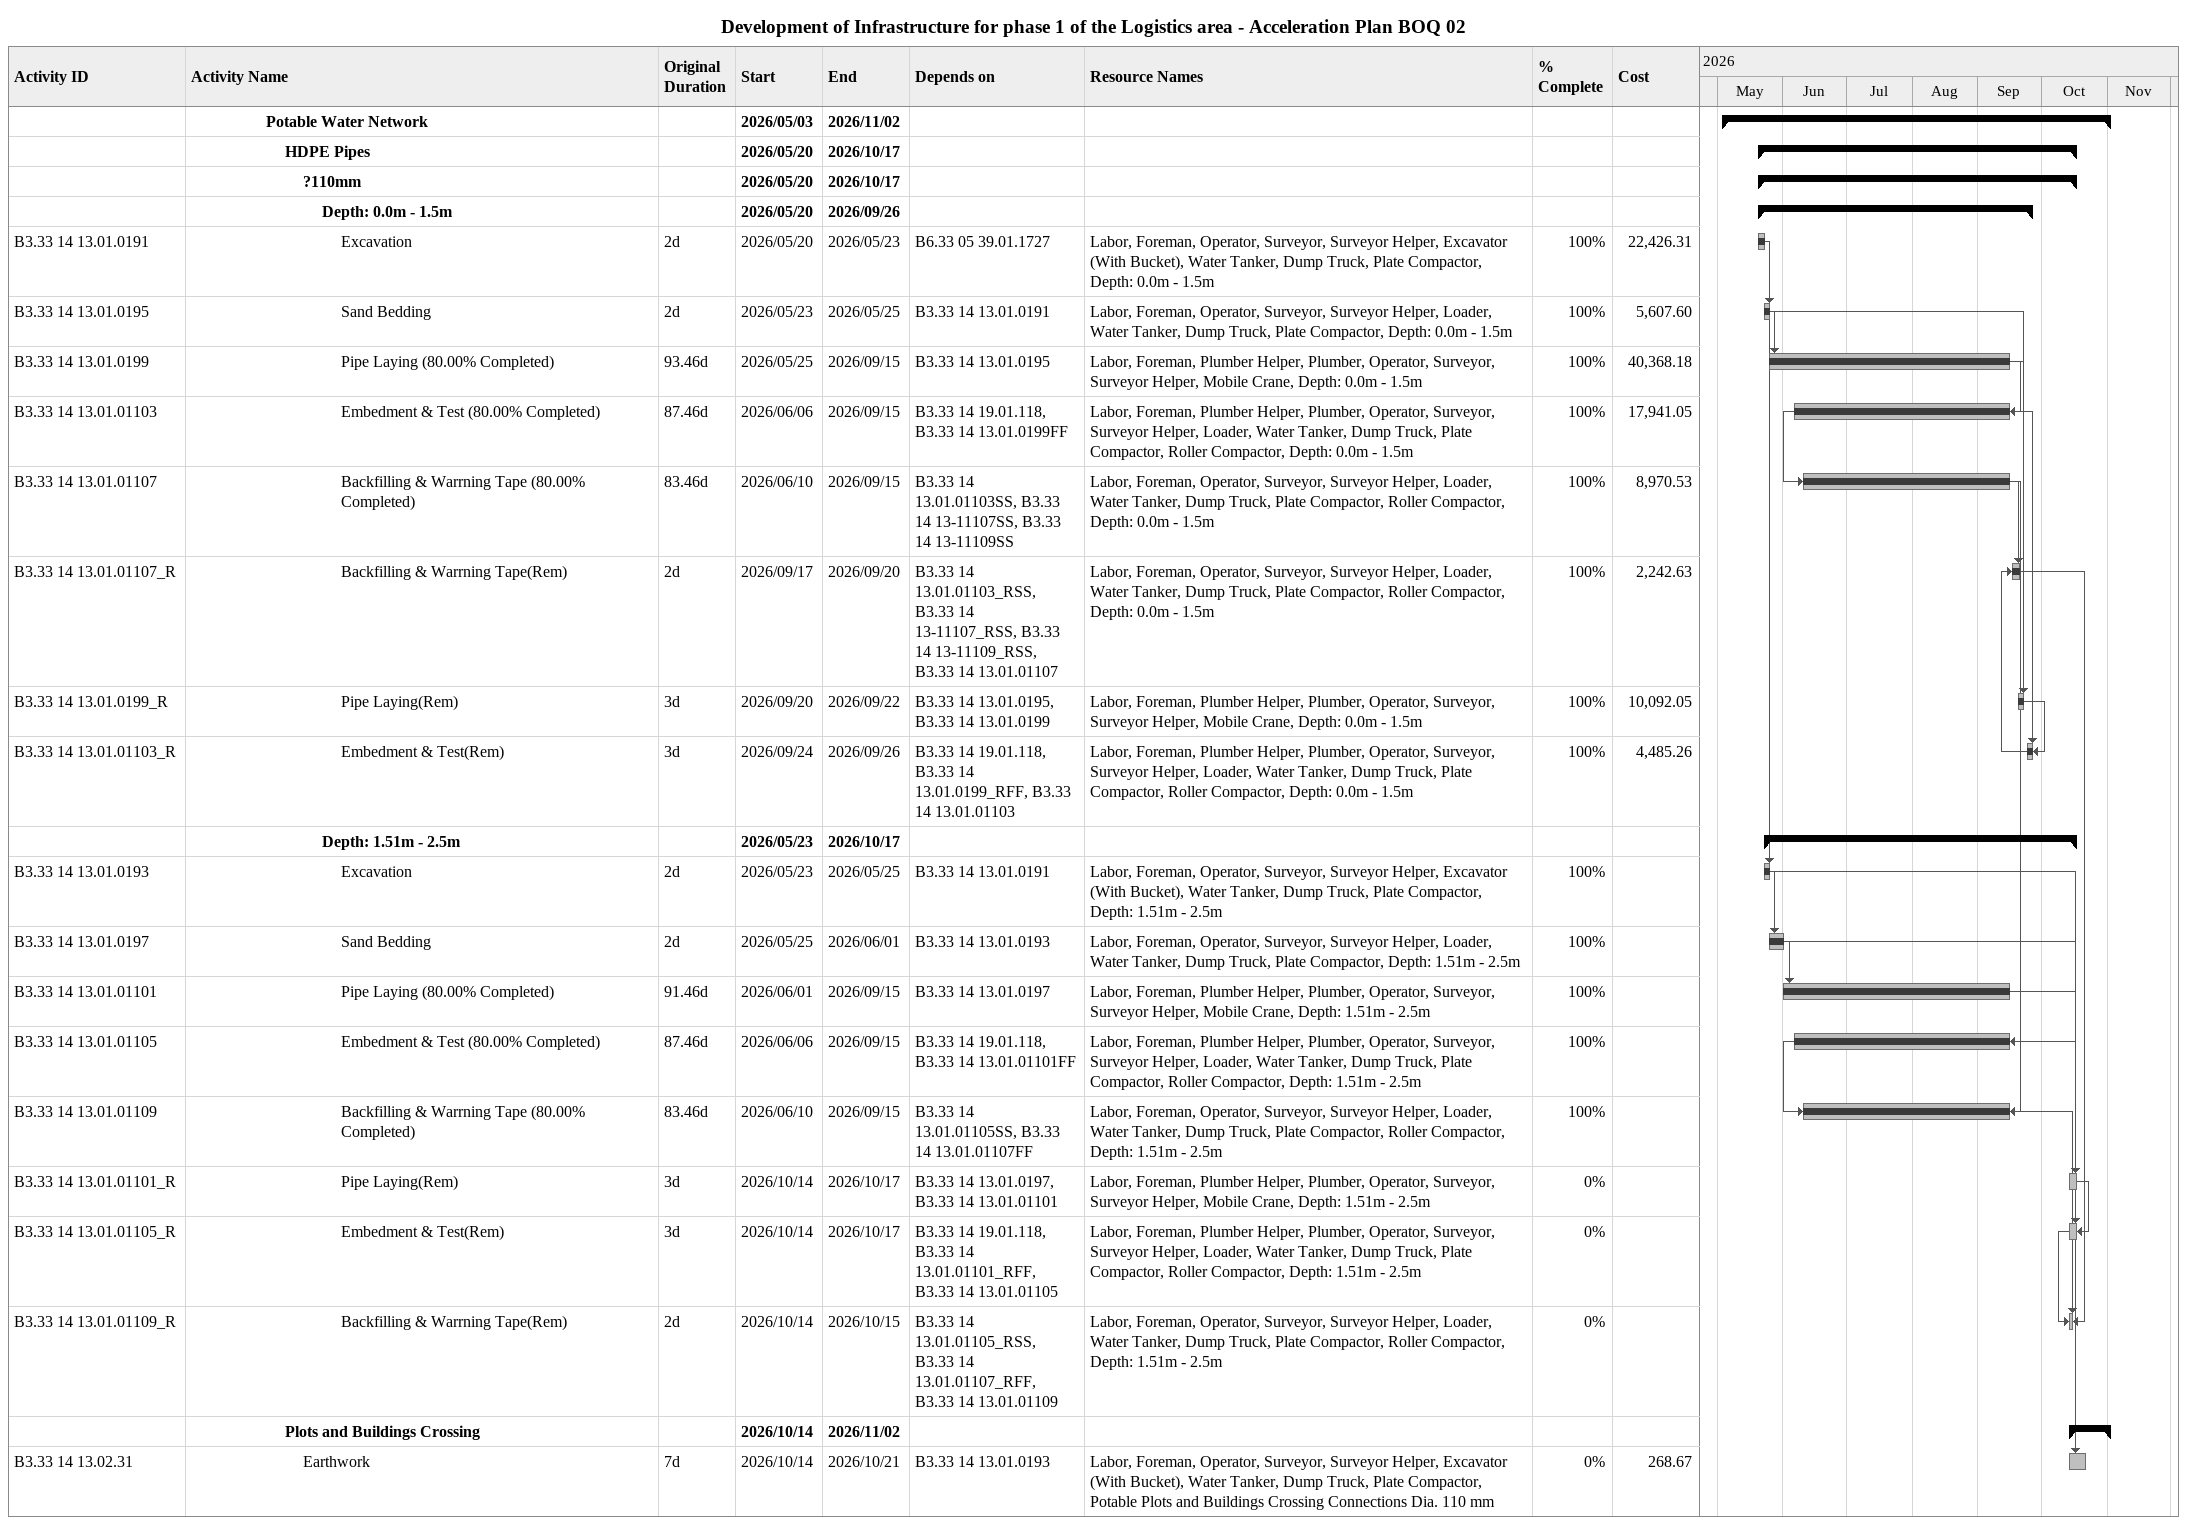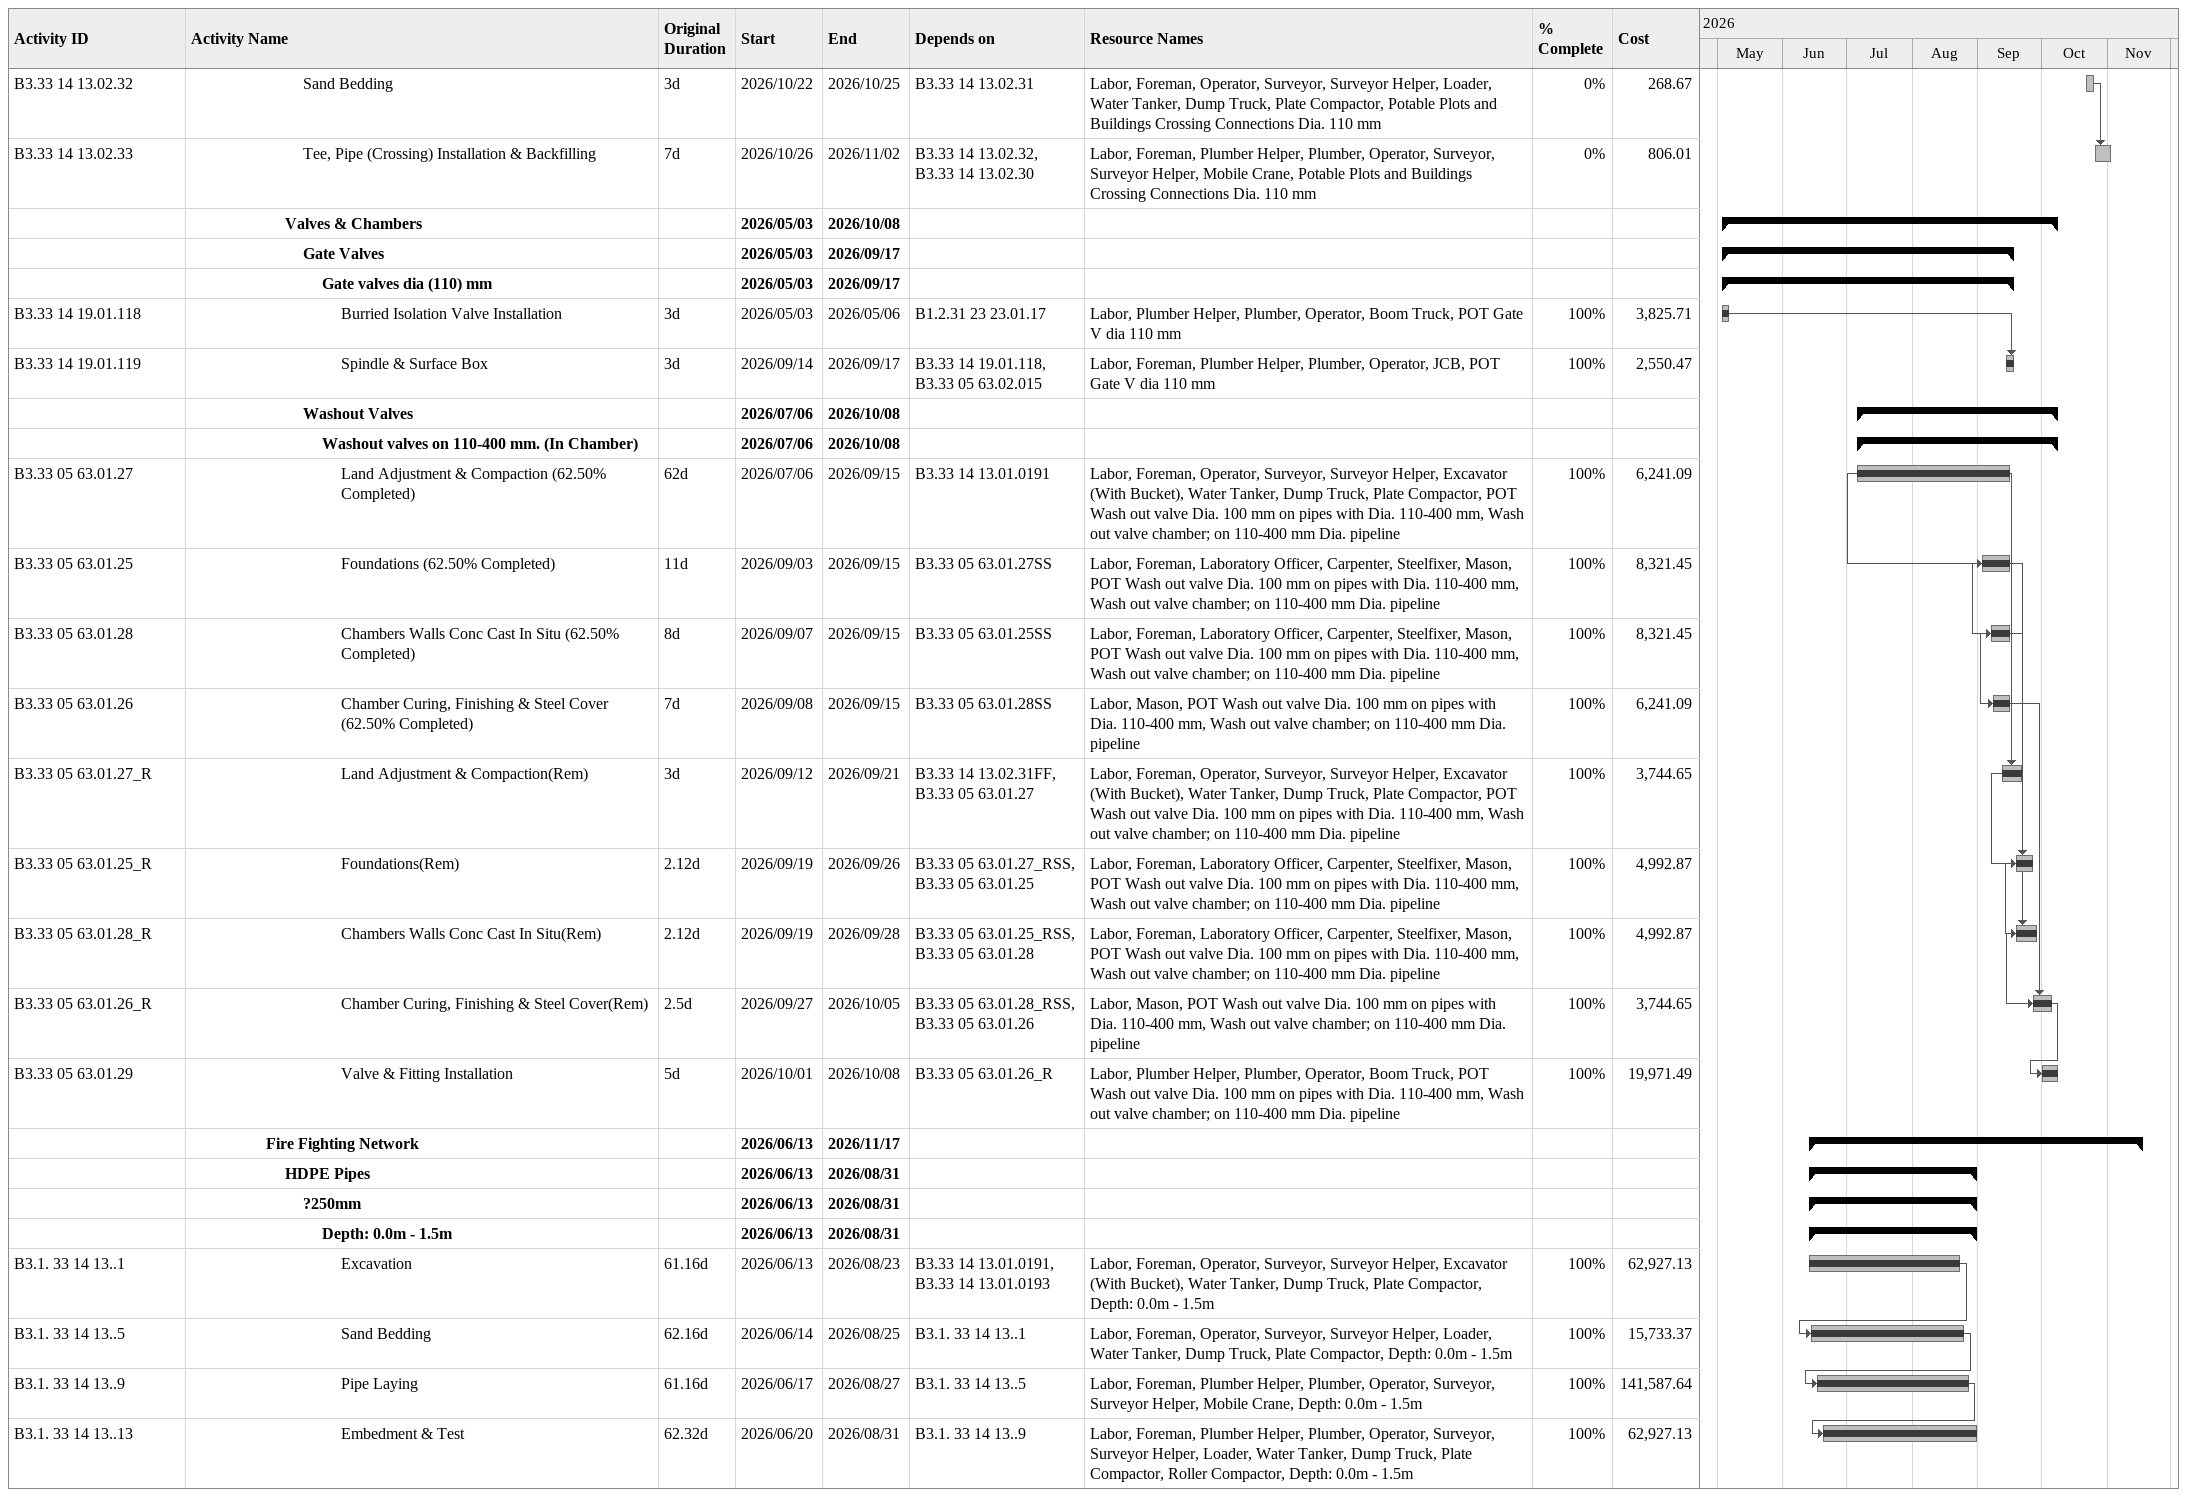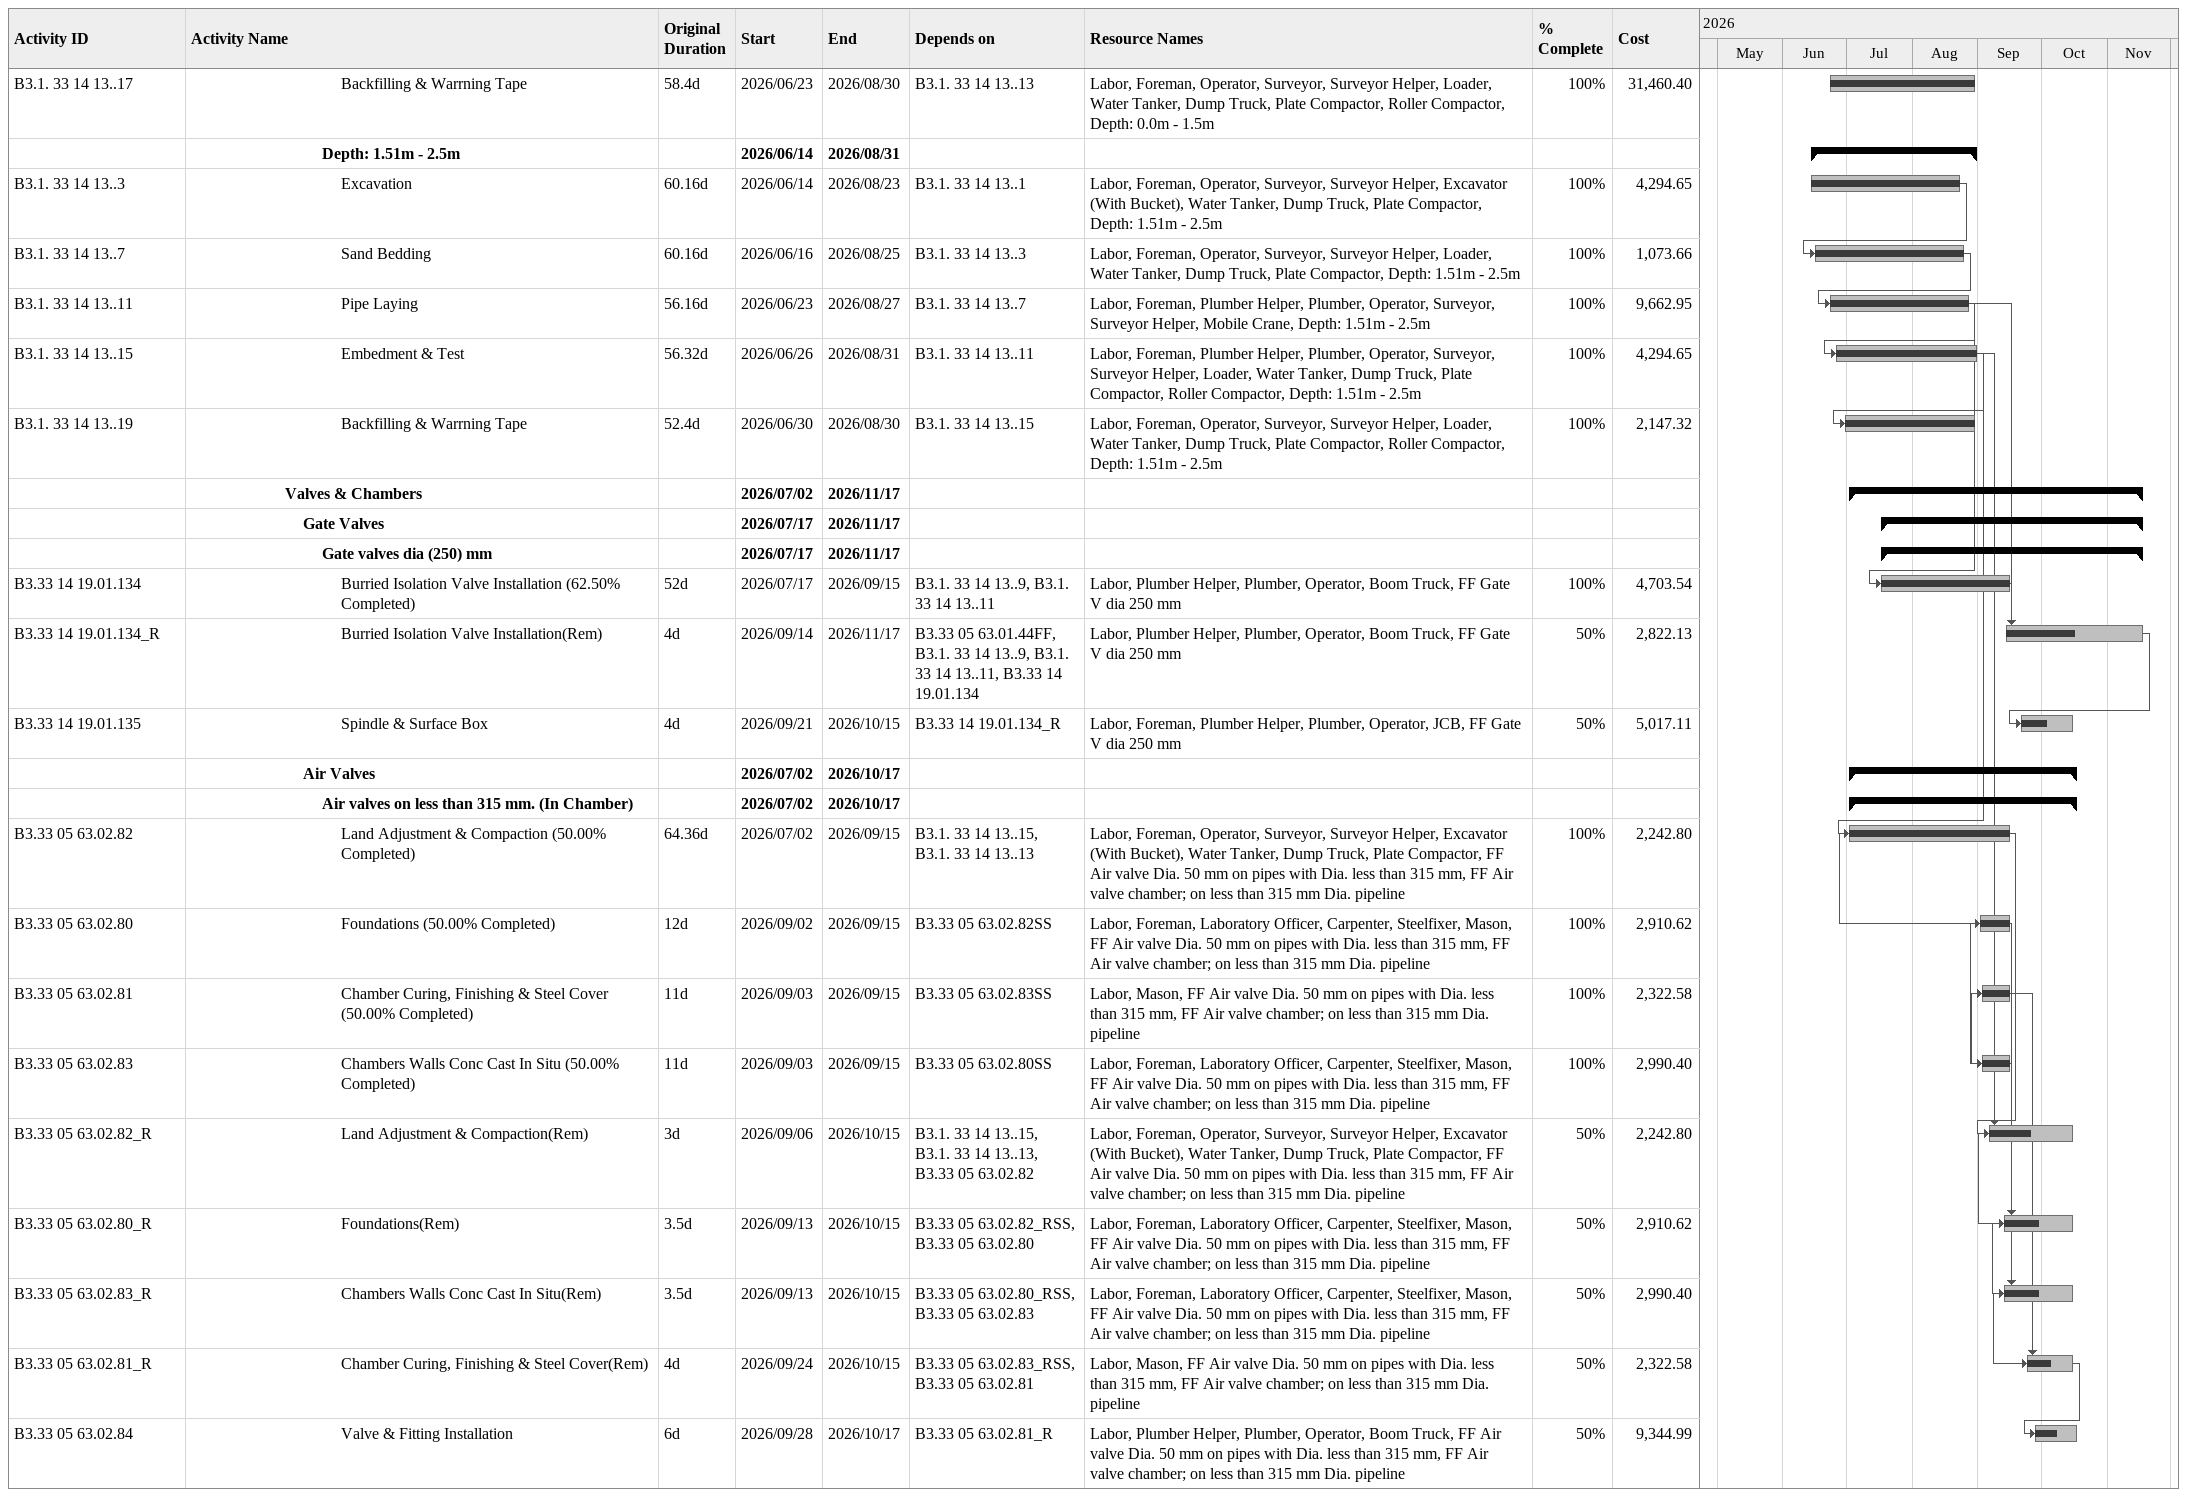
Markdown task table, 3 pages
Development of Infrastructure for phase 1 of the Logistics area - Acceleration Plan BOQ 02

| ID | Level | Task | Original duration | Start | Finish | Predecessors | Resources | % complete | Cost |
|---|---|---|---|---|---|---|---|---|---|
|  | 5 | **Potable Water Network** |  | 2026-05-03 | 2026-11-02 |  |  |  |  |
|  | 6 | **HDPE Pipes** |  | 2026-05-20 | 2026-10-17 |  |  |  |  |
|  | 7 | **?110mm** |  | 2026-05-20 | 2026-10-17 |  |  |  |  |
|  | 8 | **Depth: 0.0m - 1.5m** |  | 2026-05-20 | 2026-09-26 |  |  |  |  |
| B3.33 14 13.01.0191 | 9 | Excavation | 2d | 2026-05-20 | 2026-05-23 | B6.33 05 39.01.1727 | Labor, Foreman, Operator, Surveyor, Surveyor Helper, Excavator (With Bucket), Water Tanker, Dump Truck, Plate Compactor, Depth: 0.0m - 1.5m | 100 | 22426.31 |
| B3.33 14 13.01.0195 | 9 | Sand Bedding | 2d | 2026-05-23 | 2026-05-25 | B3.33 14 13.01.0191 | Labor, Foreman, Operator, Surveyor, Surveyor Helper, Loader, Water Tanker, Dump Truck, Plate Compactor, Depth: 0.0m - 1.5m | 100 | 5607.60 |
| B3.33 14 13.01.0199 | 9 | Pipe Laying (80.00% Completed) | 93.46d | 2026-05-25 | 2026-09-15 | B3.33 14 13.01.0195 | Labor, Foreman, Plumber Helper, Plumber, Operator, Surveyor, Surveyor Helper, Mobile Crane, Depth: 0.0m - 1.5m | 100 | 40368.18 |
| B3.33 14 13.01.01103 | 9 | Embedment & Test (80.00% Completed) | 87.46d | 2026-06-06 | 2026-09-15 | B3.33 14 19.01.118, B3.33 14 13.01.0199FF | Labor, Foreman, Plumber Helper, Plumber, Operator, Surveyor, Surveyor Helper, Loader, Water Tanker, Dump Truck, Plate Compactor, Roller Compactor, Depth: 0.0m - 1.5m | 100 | 17941.05 |
| B3.33 14 13.01.01107 | 9 | Backfilling & Warrning Tape (80.00% Completed) | 83.46d | 2026-06-10 | 2026-09-15 | B3.33 14 13.01.01103SS, B3.33 14 13-11107SS, B3.33 14 13-11109SS | Labor, Foreman, Operator, Surveyor, Surveyor Helper, Loader, Water Tanker, Dump Truck, Plate Compactor, Roller Compactor, Depth: 0.0m - 1.5m | 100 | 8970.53 |
| B3.33 14 13.01.01107_R | 9 | Backfilling & Warrning Tape(Rem) | 2d | 2026-09-17 | 2026-09-20 | B3.33 14 13.01.01103_RSS, B3.33 14 13-11107_RSS, B3.33 14 13-11109_RSS, B3.33 14 13.01.01107 | Labor, Foreman, Operator, Surveyor, Surveyor Helper, Loader, Water Tanker, Dump Truck, Plate Compactor, Roller Compactor, Depth: 0.0m - 1.5m | 100 | 2242.63 |
| B3.33 14 13.01.0199_R | 9 | Pipe Laying(Rem) | 3d | 2026-09-20 | 2026-09-22 | B3.33 14 13.01.0195, B3.33 14 13.01.0199 | Labor, Foreman, Plumber Helper, Plumber, Operator, Surveyor, Surveyor Helper, Mobile Crane, Depth: 0.0m - 1.5m | 100 | 10092.05 |
| B3.33 14 13.01.01103_R | 9 | Embedment & Test(Rem) | 3d | 2026-09-24 | 2026-09-26 | B3.33 14 19.01.118, B3.33 14 13.01.0199_RFF, B3.33 14 13.01.01103 | Labor, Foreman, Plumber Helper, Plumber, Operator, Surveyor, Surveyor Helper, Loader, Water Tanker, Dump Truck, Plate Compactor, Roller Compactor, Depth: 0.0m - 1.5m | 100 | 4485.26 |
|  | 8 | **Depth: 1.51m - 2.5m** |  | 2026-05-23 | 2026-10-17 |  |  |  |  |
| B3.33 14 13.01.0193 | 9 | Excavation | 2d | 2026-05-23 | 2026-05-25 | B3.33 14 13.01.0191 | Labor, Foreman, Operator, Surveyor, Surveyor Helper, Excavator (With Bucket), Water Tanker, Dump Truck, Plate Compactor, Depth: 1.51m - 2.5m | 100 |  |
| B3.33 14 13.01.0197 | 9 | Sand Bedding | 2d | 2026-05-25 | 2026-06-01 | B3.33 14 13.01.0193 | Labor, Foreman, Operator, Surveyor, Surveyor Helper, Loader, Water Tanker, Dump Truck, Plate Compactor, Depth: 1.51m - 2.5m | 100 |  |
| B3.33 14 13.01.01101 | 9 | Pipe Laying (80.00% Completed) | 91.46d | 2026-06-01 | 2026-09-15 | B3.33 14 13.01.0197 | Labor, Foreman, Plumber Helper, Plumber, Operator, Surveyor, Surveyor Helper, Mobile Crane, Depth: 1.51m - 2.5m | 100 |  |
| B3.33 14 13.01.01105 | 9 | Embedment & Test (80.00% Completed) | 87.46d | 2026-06-06 | 2026-09-15 | B3.33 14 19.01.118, B3.33 14 13.01.01101FF | Labor, Foreman, Plumber Helper, Plumber, Operator, Surveyor, Surveyor Helper, Loader, Water Tanker, Dump Truck, Plate Compactor, Roller Compactor, Depth: 1.51m - 2.5m | 100 |  |
| B3.33 14 13.01.01109 | 9 | Backfilling & Warrning Tape (80.00% Completed) | 83.46d | 2026-06-10 | 2026-09-15 | B3.33 14 13.01.01105SS, B3.33 14 13.01.01107FF | Labor, Foreman, Operator, Surveyor, Surveyor Helper, Loader, Water Tanker, Dump Truck, Plate Compactor, Roller Compactor, Depth: 1.51m - 2.5m | 100 |  |
| B3.33 14 13.01.01101_R | 9 | Pipe Laying(Rem) | 3d | 2026-10-14 | 2026-10-17 | B3.33 14 13.01.0197, B3.33 14 13.01.01101 | Labor, Foreman, Plumber Helper, Plumber, Operator, Surveyor, Surveyor Helper, Mobile Crane, Depth: 1.51m - 2.5m | 0 |  |
| B3.33 14 13.01.01105_R | 9 | Embedment & Test(Rem) | 3d | 2026-10-14 | 2026-10-17 | B3.33 14 19.01.118, B3.33 14 13.01.01101_RFF, B3.33 14 13.01.01105 | Labor, Foreman, Plumber Helper, Plumber, Operator, Surveyor, Surveyor Helper, Loader, Water Tanker, Dump Truck, Plate Compactor, Roller Compactor, Depth: 1.51m - 2.5m | 0 |  |
| B3.33 14 13.01.01109_R | 9 | Backfilling & Warrning Tape(Rem) | 2d | 2026-10-14 | 2026-10-15 | B3.33 14 13.01.01105_RSS, B3.33 14 13.01.01107_RFF, B3.33 14 13.01.01109 | Labor, Foreman, Operator, Surveyor, Surveyor Helper, Loader, Water Tanker, Dump Truck, Plate Compactor, Roller Compactor, Depth: 1.51m - 2.5m | 0 |  |
|  | 6 | **Plots and Buildings Crossing** |  | 2026-10-14 | 2026-11-02 |  |  |  |  |
| B3.33 14 13.02.31 | 7 | Earthwork | 7d | 2026-10-14 | 2026-10-21 | B3.33 14 13.01.0193 | Labor, Foreman, Operator, Surveyor, Surveyor Helper, Excavator (With Bucket), Water Tanker, Dump Truck, Plate Compactor, Potable Plots and Buildings Crossing Connections Dia. 110 mm | 0 | 268.67 |
| B3.33 14 13.02.32 | 7 | Sand Bedding | 3d | 2026-10-22 | 2026-10-25 | B3.33 14 13.02.31 | Labor, Foreman, Operator, Surveyor, Surveyor Helper, Loader, Water Tanker, Dump Truck, Plate Compactor, Potable Plots and Buildings Crossing Connections Dia. 110 mm | 0 | 268.67 |
| B3.33 14 13.02.33 | 7 | Tee, Pipe (Crossing) Installation & Backfilling | 7d | 2026-10-26 | 2026-11-02 | B3.33 14 13.02.32, B3.33 14 13.02.30 | Labor, Foreman, Plumber Helper, Plumber, Operator, Surveyor, Surveyor Helper, Mobile Crane, Potable Plots and Buildings Crossing Connections Dia. 110 mm | 0 | 806.01 |
|  | 6 | **Valves & Chambers** |  | 2026-05-03 | 2026-10-08 |  |  |  |  |
|  | 7 | **Gate Valves** |  | 2026-05-03 | 2026-09-17 |  |  |  |  |
|  | 8 | **Gate valves dia (110) mm** |  | 2026-05-03 | 2026-09-17 |  |  |  |  |
| B3.33 14 19.01.118 | 9 | Burried Isolation Valve Installation | 3d | 2026-05-03 | 2026-05-06 | B1.2.31 23 23.01.17 | Labor, Plumber Helper, Plumber, Operator, Boom Truck, POT Gate V dia 110 mm | 100 | 3825.71 |
| B3.33 14 19.01.119 | 9 | Spindle & Surface Box | 3d | 2026-09-14 | 2026-09-17 | B3.33 14 19.01.118, B3.33 05 63.02.015 | Labor, Foreman, Plumber Helper, Plumber, Operator, JCB, POT Gate V dia 110 mm | 100 | 2550.47 |
|  | 7 | **Washout Valves** |  | 2026-07-06 | 2026-10-08 |  |  |  |  |
|  | 8 | **Washout valves on 110-400 mm. (In Chamber)** |  | 2026-07-06 | 2026-10-08 |  |  |  |  |
| B3.33 05 63.01.27 | 9 | Land Adjustment & Compaction (62.50% Completed) | 62d | 2026-07-06 | 2026-09-15 | B3.33 14 13.01.0191 | Labor, Foreman, Operator, Surveyor, Surveyor Helper, Excavator (With Bucket), Water Tanker, Dump Truck, Plate Compactor, POT Wash out valve Dia. 100 mm on pipes with Dia. 110-400 mm, Wash out valve chamber; on 110-400 mm Dia. pipeline | 100 | 6241.09 |
| B3.33 05 63.01.25 | 9 | Foundations (62.50% Completed) | 11d | 2026-09-03 | 2026-09-15 | B3.33 05 63.01.27SS | Labor, Foreman, Laboratory Officer, Carpenter, Steelfixer, Mason, POT Wash out valve Dia. 100 mm on pipes with Dia. 110-400 mm, Wash out valve chamber; on 110-400 mm Dia. pipeline | 100 | 8321.45 |
| B3.33 05 63.01.28 | 9 | Chambers Walls Conc Cast In Situ (62.50% Completed) | 8d | 2026-09-07 | 2026-09-15 | B3.33 05 63.01.25SS | Labor, Foreman, Laboratory Officer, Carpenter, Steelfixer, Mason, POT Wash out valve Dia. 100 mm on pipes with Dia. 110-400 mm, Wash out valve chamber; on 110-400 mm Dia. pipeline | 100 | 8321.45 |
| B3.33 05 63.01.26 | 9 | Chamber Curing, Finishing & Steel Cover (62.50% Completed) | 7d | 2026-09-08 | 2026-09-15 | B3.33 05 63.01.28SS | Labor, Mason, POT Wash out valve Dia. 100 mm on pipes with Dia. 110-400 mm, Wash out valve chamber; on 110-400 mm Dia. pipeline | 100 | 6241.09 |
| B3.33 05 63.01.27_R | 9 | Land Adjustment & Compaction(Rem) | 3d | 2026-09-12 | 2026-09-21 | B3.33 14 13.02.31FF, B3.33 05 63.01.27 | Labor, Foreman, Operator, Surveyor, Surveyor Helper, Excavator (With Bucket), Water Tanker, Dump Truck, Plate Compactor, POT Wash out valve Dia. 100 mm on pipes with Dia. 110-400 mm, Wash out valve chamber; on 110-400 mm Dia. pipeline | 100 | 3744.65 |
| B3.33 05 63.01.25_R | 9 | Foundations(Rem) | 2.12d | 2026-09-19 | 2026-09-26 | B3.33 05 63.01.27_RSS, B3.33 05 63.01.25 | Labor, Foreman, Laboratory Officer, Carpenter, Steelfixer, Mason, POT Wash out valve Dia. 100 mm on pipes with Dia. 110-400 mm, Wash out valve chamber; on 110-400 mm Dia. pipeline | 100 | 4992.87 |
| B3.33 05 63.01.28_R | 9 | Chambers Walls Conc Cast In Situ(Rem) | 2.12d | 2026-09-19 | 2026-09-28 | B3.33 05 63.01.25_RSS, B3.33 05 63.01.28 | Labor, Foreman, Laboratory Officer, Carpenter, Steelfixer, Mason, POT Wash out valve Dia. 100 mm on pipes with Dia. 110-400 mm, Wash out valve chamber; on 110-400 mm Dia. pipeline | 100 | 4992.87 |
| B3.33 05 63.01.26_R | 9 | Chamber Curing, Finishing & Steel Cover(Rem) | 2.5d | 2026-09-27 | 2026-10-05 | B3.33 05 63.01.28_RSS, B3.33 05 63.01.26 | Labor, Mason, POT Wash out valve Dia. 100 mm on pipes with Dia. 110-400 mm, Wash out valve chamber; on 110-400 mm Dia. pipeline | 100 | 3744.65 |
| B3.33 05 63.01.29 | 9 | Valve & Fitting Installation | 5d | 2026-10-01 | 2026-10-08 | B3.33 05 63.01.26_R | Labor, Plumber Helper, Plumber, Operator, Boom Truck, POT Wash out valve Dia. 100 mm on pipes with Dia. 110-400 mm, Wash out valve chamber; on 110-400 mm Dia. pipeline | 100 | 19971.49 |
|  | 5 | **Fire Fighting Network** |  | 2026-06-13 | 2026-11-17 |  |  |  |  |
|  | 6 | **HDPE Pipes** |  | 2026-06-13 | 2026-08-31 |  |  |  |  |
|  | 7 | **?250mm** |  | 2026-06-13 | 2026-08-31 |  |  |  |  |
|  | 8 | **Depth: 0.0m - 1.5m** |  | 2026-06-13 | 2026-08-31 |  |  |  |  |
| B3.1. 33 14 13..1 | 9 | Excavation | 61.16d | 2026-06-13 | 2026-08-23 | B3.33 14 13.01.0191, B3.33 14 13.01.0193 | Labor, Foreman, Operator, Surveyor, Surveyor Helper, Excavator (With Bucket), Water Tanker, Dump Truck, Plate Compactor, Depth: 0.0m - 1.5m | 100 | 62927.13 |
| B3.1. 33 14 13..5 | 9 | Sand Bedding | 62.16d | 2026-06-14 | 2026-08-25 | B3.1. 33 14 13..1 | Labor, Foreman, Operator, Surveyor, Surveyor Helper, Loader, Water Tanker, Dump Truck, Plate Compactor, Depth: 0.0m - 1.5m | 100 | 15733.37 |
| B3.1. 33 14 13..9 | 9 | Pipe Laying | 61.16d | 2026-06-17 | 2026-08-27 | B3.1. 33 14 13..5 | Labor, Foreman, Plumber Helper, Plumber, Operator, Surveyor, Surveyor Helper, Mobile Crane, Depth: 0.0m - 1.5m | 100 | 141587.64 |
| B3.1. 33 14 13..13 | 9 | Embedment & Test | 62.32d | 2026-06-20 | 2026-08-31 | B3.1. 33 14 13..9 | Labor, Foreman, Plumber Helper, Plumber, Operator, Surveyor, Surveyor Helper, Loader, Water Tanker, Dump Truck, Plate Compactor, Roller Compactor, Depth: 0.0m - 1.5m | 100 | 62927.13 |
| B3.1. 33 14 13..17 | 9 | Backfilling & Warrning Tape | 58.4d | 2026-06-23 | 2026-08-30 | B3.1. 33 14 13..13 | Labor, Foreman, Operator, Surveyor, Surveyor Helper, Loader, Water Tanker, Dump Truck, Plate Compactor, Roller Compactor, Depth: 0.0m - 1.5m | 100 | 31460.40 |
|  | 8 | **Depth: 1.51m - 2.5m** |  | 2026-06-14 | 2026-08-31 |  |  |  |  |
| B3.1. 33 14 13..3 | 9 | Excavation | 60.16d | 2026-06-14 | 2026-08-23 | B3.1. 33 14 13..1 | Labor, Foreman, Operator, Surveyor, Surveyor Helper, Excavator (With Bucket), Water Tanker, Dump Truck, Plate Compactor, Depth: 1.51m - 2.5m | 100 | 4294.65 |
| B3.1. 33 14 13..7 | 9 | Sand Bedding | 60.16d | 2026-06-16 | 2026-08-25 | B3.1. 33 14 13..3 | Labor, Foreman, Operator, Surveyor, Surveyor Helper, Loader, Water Tanker, Dump Truck, Plate Compactor, Depth: 1.51m - 2.5m | 100 | 1073.66 |
| B3.1. 33 14 13..11 | 9 | Pipe Laying | 56.16d | 2026-06-23 | 2026-08-27 | B3.1. 33 14 13..7 | Labor, Foreman, Plumber Helper, Plumber, Operator, Surveyor, Surveyor Helper, Mobile Crane, Depth: 1.51m - 2.5m | 100 | 9662.95 |
| B3.1. 33 14 13..15 | 9 | Embedment & Test | 56.32d | 2026-06-26 | 2026-08-31 | B3.1. 33 14 13..11 | Labor, Foreman, Plumber Helper, Plumber, Operator, Surveyor, Surveyor Helper, Loader, Water Tanker, Dump Truck, Plate Compactor, Roller Compactor, Depth: 1.51m - 2.5m | 100 | 4294.65 |
| B3.1. 33 14 13..19 | 9 | Backfilling & Warrning Tape | 52.4d | 2026-06-30 | 2026-08-30 | B3.1. 33 14 13..15 | Labor, Foreman, Operator, Surveyor, Surveyor Helper, Loader, Water Tanker, Dump Truck, Plate Compactor, Roller Compactor, Depth: 1.51m - 2.5m | 100 | 2147.32 |
|  | 6 | **Valves & Chambers** |  | 2026-07-02 | 2026-11-17 |  |  |  |  |
|  | 7 | **Gate Valves** |  | 2026-07-17 | 2026-11-17 |  |  |  |  |
|  | 8 | **Gate valves dia (250) mm** |  | 2026-07-17 | 2026-11-17 |  |  |  |  |
| B3.33 14 19.01.134 | 9 | Burried Isolation Valve Installation (62.50% Completed) | 52d | 2026-07-17 | 2026-09-15 | B3.1. 33 14 13..9, B3.1. 33 14 13..11 | Labor, Plumber Helper, Plumber, Operator, Boom Truck, FF Gate V dia 250 mm | 100 | 4703.54 |
| B3.33 14 19.01.134_R | 9 | Burried Isolation Valve Installation(Rem) | 4d | 2026-09-14 | 2026-11-17 | B3.33 05 63.01.44FF, B3.1. 33 14 13..9, B3.1. 33 14 13..11, B3.33 14 19.01.134 | Labor, Plumber Helper, Plumber, Operator, Boom Truck, FF Gate V dia 250 mm | 50 | 2822.13 |
| B3.33 14 19.01.135 | 9 | Spindle & Surface Box | 4d | 2026-09-21 | 2026-10-15 | B3.33 14 19.01.134_R | Labor, Foreman, Plumber Helper, Plumber, Operator, JCB, FF Gate V dia 250 mm | 50 | 5017.11 |
|  | 7 | **Air Valves** |  | 2026-07-02 | 2026-10-17 |  |  |  |  |
|  | 8 | **Air valves on less than 315 mm. (In Chamber)** |  | 2026-07-02 | 2026-10-17 |  |  |  |  |
| B3.33 05 63.02.82 | 9 | Land Adjustment & Compaction (50.00% Completed) | 64.36d | 2026-07-02 | 2026-09-15 | B3.1. 33 14 13..15, B3.1. 33 14 13..13 | Labor, Foreman, Operator, Surveyor, Surveyor Helper, Excavator (With Bucket), Water Tanker, Dump Truck, Plate Compactor, FF Air valve Dia. 50 mm on pipes with Dia. less than 315 mm, FF Air valve chamber; on less than 315 mm Dia. pipeline | 100 | 2242.80 |
| B3.33 05 63.02.80 | 9 | Foundations (50.00% Completed) | 12d | 2026-09-02 | 2026-09-15 | B3.33 05 63.02.82SS | Labor, Foreman, Laboratory Officer, Carpenter, Steelfixer, Mason, FF Air valve Dia. 50 mm on pipes with Dia. less than 315 mm, FF Air valve chamber; on less than 315 mm Dia. pipeline | 100 | 2910.62 |
| B3.33 05 63.02.81 | 9 | Chamber Curing, Finishing & Steel Cover (50.00% Completed) | 11d | 2026-09-03 | 2026-09-15 | B3.33 05 63.02.83SS | Labor, Mason, FF Air valve Dia. 50 mm on pipes with Dia. less than 315 mm, FF Air valve chamber; on less than 315 mm Dia. pipeline | 100 | 2322.58 |
| B3.33 05 63.02.83 | 9 | Chambers Walls Conc Cast In Situ (50.00% Completed) | 11d | 2026-09-03 | 2026-09-15 | B3.33 05 63.02.80SS | Labor, Foreman, Laboratory Officer, Carpenter, Steelfixer, Mason, FF Air valve Dia. 50 mm on pipes with Dia. less than 315 mm, FF Air valve chamber; on less than 315 mm Dia. pipeline | 100 | 2990.40 |
| B3.33 05 63.02.82_R | 9 | Land Adjustment & Compaction(Rem) | 3d | 2026-09-06 | 2026-10-15 | B3.1. 33 14 13..15, B3.1. 33 14 13..13, B3.33 05 63.02.82 | Labor, Foreman, Operator, Surveyor, Surveyor Helper, Excavator (With Bucket), Water Tanker, Dump Truck, Plate Compactor, FF Air valve Dia. 50 mm on pipes with Dia. less than 315 mm, FF Air valve chamber; on less than 315 mm Dia. pipeline | 50 | 2242.80 |
| B3.33 05 63.02.80_R | 9 | Foundations(Rem) | 3.5d | 2026-09-13 | 2026-10-15 | B3.33 05 63.02.82_RSS, B3.33 05 63.02.80 | Labor, Foreman, Laboratory Officer, Carpenter, Steelfixer, Mason, FF Air valve Dia. 50 mm on pipes with Dia. less than 315 mm, FF Air valve chamber; on less than 315 mm Dia. pipeline | 50 | 2910.62 |
| B3.33 05 63.02.83_R | 9 | Chambers Walls Conc Cast In Situ(Rem) | 3.5d | 2026-09-13 | 2026-10-15 | B3.33 05 63.02.80_RSS, B3.33 05 63.02.83 | Labor, Foreman, Laboratory Officer, Carpenter, Steelfixer, Mason, FF Air valve Dia. 50 mm on pipes with Dia. less than 315 mm, FF Air valve chamber; on less than 315 mm Dia. pipeline | 50 | 2990.40 |
| B3.33 05 63.02.81_R | 9 | Chamber Curing, Finishing & Steel Cover(Rem) | 4d | 2026-09-24 | 2026-10-15 | B3.33 05 63.02.83_RSS, B3.33 05 63.02.81 | Labor, Mason, FF Air valve Dia. 50 mm on pipes with Dia. less than 315 mm, FF Air valve chamber; on less than 315 mm Dia. pipeline | 50 | 2322.58 |
| B3.33 05 63.02.84 | 9 | Valve & Fitting Installation | 6d | 2026-09-28 | 2026-10-17 | B3.33 05 63.02.81_R | Labor, Plumber Helper, Plumber, Operator, Boom Truck, FF Air valve Dia. 50 mm on pipes with Dia. less than 315 mm, FF Air valve chamber; on less than 315 mm Dia. pipeline | 50 | 9344.99 |
